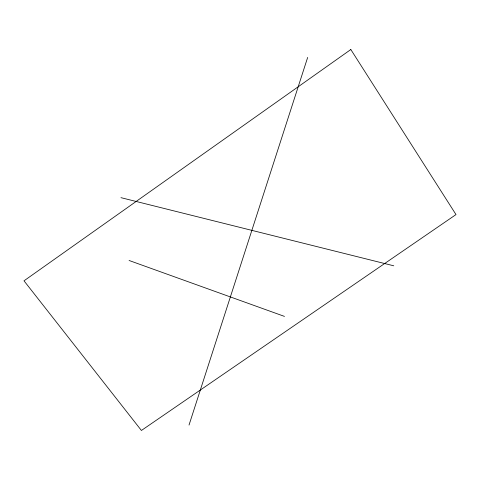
<?xml version="1.0" encoding="UTF-8"?>
<svg xmlns="http://www.w3.org/2000/svg" width="480" height="480" viewBox="0 0 480 480"><rect width="100%" height="100%" fill="white"/><g stroke="black" fill="none" stroke-linecap="round" stroke-linejoin="round"><path stroke-width="0.72" d="M189.024 425.064L307.668 57.414M120.954 197.664L393.768 265.812M129.078 260.478L284.472 316.398M350.826 49.53L24 280.818L141.408 430.47L456 214.572L350.826 49.53"/></g></svg>
